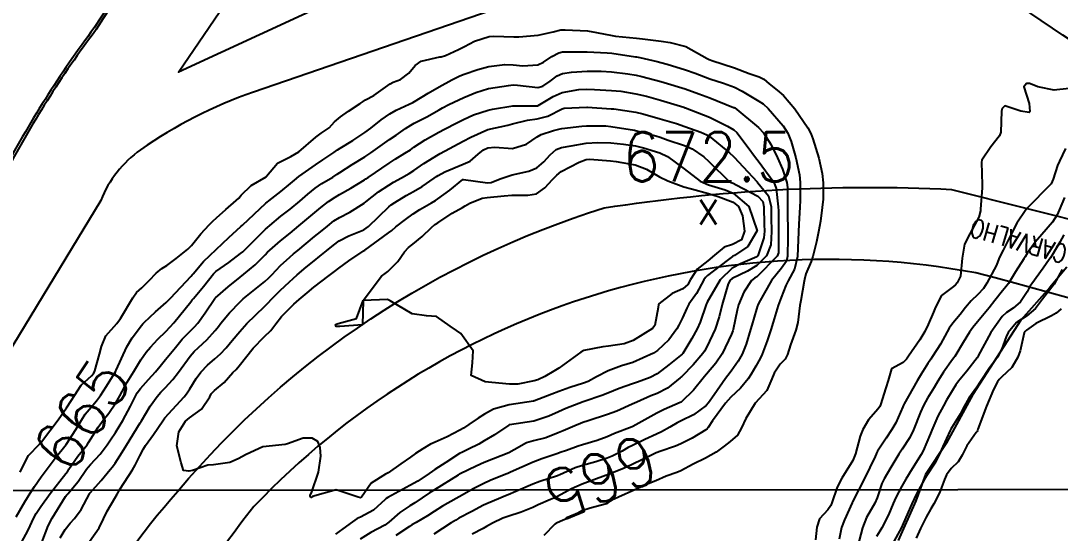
# Model space of a CAD drawing. Header units: metres. Extents: x 292545 to 299085, y 7450245 to 7463078.
# Drawn here: x 295684.8 to 295769.3, y 7459062.2 to 7459103.9 of the extents above; entities that cross this region are included whole.
import ezdxf
from ezdxf.enums import TextEntityAlignment as Align

# ---------------------------------------------------------------- set-up
doc = ezdxf.new("R2010")
doc.units = ezdxf.units.M
doc.linetypes.add('CONTINUO', pattern=[0])
for name, color, linetype in [('Area Verde e Lazer', 94, 'Continuous'), ('Cotas', 45, 'Continuous'), ('Curvas de Nivel 1m', 11, 'Continuous'), ('Curvas de Nivel 5m', 15, 'Continuous'), ('Hidrografia', 140, 'Continuous'), ('Pontos Cotados', 45, 'Continuous'), ('TEXTO', 45, 'Continuous'), ('Vias Primárias', 230, 'Continuous')]:
    doc.layers.add(name, color=color, linetype=linetype)
doc.styles.add('ROMANS', font='romans', dxfattribs={"height": 0.2})
doc.styles.add('Style-STANDARD', font='STANDARD.shx')

# ---------------------------------------------------------------- blocks, each defined once
blk = doc.blocks.new('ELVTXT_17')
at = {"layer": 'Pontos Cotados', "linetype": 'Continuous', "style": 'Style-STANDARD'}
for s, height, p in [('672.5', 4, (0, 4)), ('x', 3, (0, 0))]:
    blk.add_text(s, height=height, dxfattribs=at).set_placement(p, align=Align.MIDDLE_CENTER)

msp = doc.modelspace()

# ---------------------------------------------------------------- linework, layer by layer
at = {"layer": 'Area Verde e Lazer'}
msp.add_lwpolyline([(295641.793, 7458910.885, -0.042121), (295640.042, 7458961.504, -0.024441), (295645.135, 7459013.05, -0.085164), (295678.356, 7459102.409), (295697.589, 7459132.131), (295717.572, 7459158.337, -0.01965), (295731.792, 7459174.041), (295741.73, 7459188.817, -0.208892), (295748, 7459189.905, -0.051783), (295749.599, 7459188.617, -0.005243), (295733.715, 7459165.627, 0.014527), (295709.377, 7459130.812, 0.012561), (295690.78, 7459103.304, 0.039951), (295683.255, 7459091.392, 0.005627), (295672.227, 7459071.476, 0.021212), (295657.864, 7459033.882, 0.036696), (295648.618, 7458992.948, 0.012102), (295646.339, 7458969.669, 0.027418), (295645.726, 7458936.571, 0.035555), (295650.16, 7458895.421, 0.04752)], format="xyb", dxfattribs=at)
at = {"layer": 'Curvas de Nivel 1m', "flags": 128}
for points, elevation in [([(295684.754, 7459067.204), (295684.89, 7459067.486), (295685.433, 7459068.536), (295686.336, 7459069.472), (295686.425, 7459069.55), (295686.505, 7459069.646), (295687.855, 7459071.45), (295688.533, 7459072.413), (295688.942, 7459073.033), (295689.173, 7459073.434), (295689.709, 7459074.275), (295690.567, 7459075.034), (295690.748, 7459075.24), (295690.829, 7459075.417), (295691.205, 7459076.795), (295691.374, 7459077.412), (295691.732, 7459078.283), (295692.621, 7459079.287), (295692.671, 7459079.351), (295692.709, 7459079.399), (295692.926, 7459079.696), (295693.92, 7459081.377), (295694.232, 7459081.789), (295694.651, 7459082.188), (295695.245, 7459082.776), (295695.826, 7459083.358), (295696.278, 7459083.744), (295696.673, 7459084.002), (295697.449, 7459084.571), (295698.406, 7459085.324), (295698.696, 7459085.627), (295699.45, 7459086.568), (295700.134, 7459087.306), (295700.415, 7459087.604), (295700.719, 7459087.879), (295701.474, 7459088.544), (295702.33, 7459089.284), (295702.542, 7459089.476), (295702.739, 7459089.707), (295703.532, 7459090.487), (295704.762, 7459091.214), (295704.786, 7459091.227), (295704.804, 7459091.25), (295705.696, 7459092.319), (295706.779, 7459092.858), (295707.41, 7459093.221), (295708.795, 7459094.431), (295709.25, 7459094.744), (295709.896, 7459095.189), (295710.327, 7459095.668), (295710.816, 7459096.076), (295711.453, 7459096.545), (295712.417, 7459097.164), (295712.659, 7459097.337), (295712.836, 7459097.465), (295713.512, 7459097.823), (295714.849, 7459098.765), (295715.089, 7459098.889), (295715.682, 7459099.122), (295716.357, 7459099.619), (295716.87, 7459100.241), (295717.382, 7459100.598), (295718.881, 7459100.953), (295718.991, 7459100.969), (295719.348, 7459101.075), (295720.406, 7459101.539), (295720.884, 7459101.807), (295721.705, 7459102.237), (295722.896, 7459102.611), (295723.285, 7459102.646), (295724.897, 7459102.591), (295725.313, 7459102.59), (295726.899, 7459102.729), (295727.119, 7459102.768), (295728.114, 7459102.978), (295728.735, 7459103.141), (295728.905, 7459103.156), (295729.09, 7459103.153), (295730.904, 7459103.075), (295731.62, 7459102.933), (295732.899, 7459102.682), (295733.17, 7459102.646), (295734.896, 7459102.47), (295735.367, 7459102.422), (295736.893, 7459102.231), (295737.633, 7459102.122), (295738.887, 7459101.79), (295740.621, 7459100.824), (295740.792, 7459100.741), (295740.872, 7459100.713), (295741.023, 7459100.667), (295742.866, 7459100.061), (295744.056, 7459099.593), (295744.858, 7459099.317), (295745.236, 7459099.154), (295745.685, 7459098.768), (295746.329, 7459098.239), (295746.843, 7459097.805), (295747.771, 7459096.741), (295748.81, 7459095.187), (295749.058, 7459094.727), (295749.234, 7459094.291), (295749.726, 7459092.721), (295749.999, 7459091.483), (295750.076, 7459090.717), (295750.061, 7459089.395), (295749.999, 7459088.717), (295749.838, 7459087.602), (295749.687, 7459086.72), (295749.519, 7459085.904), (295749.234, 7459084.724), (295749.081, 7459084.324), (295748.669, 7459083.32), (295748.554, 7459082.842), (295748.528, 7459082.731), (295748.24, 7459081.141), (295748.175, 7459080.735), (295748.006, 7459079.352), (295747.847, 7459078.741), (295747.401, 7459077.548), (295747.177, 7459076.751), (295746.965, 7459076.377), (295746.581, 7459075.978), (295746.083, 7459075.252), (295745.886, 7459074.767), (295745.492, 7459073.832), (295744.543, 7459072.804), (295743.769, 7459071.549), (295743.423, 7459070.791), (295743.111, 7459070.197), (295742.506, 7459069.675), (295742.014, 7459069.293), (295741.362, 7459068.817), (295740.488, 7459068.335), (295739.484, 7459067.839), (295738.478, 7459067.311), (295738.152, 7459067.177), (295737.298, 7459066.862), (295736.469, 7459066.484), (295735.843, 7459066.256), (295734.46, 7459065.63), (295733.971, 7459065.392), (295732.874, 7459064.916), (295732.611, 7459064.758), (295732.449, 7459064.63), (295731.109, 7459064.274), (295730.439, 7459064.046), (295729.74, 7459063.65), (295728.424, 7459063.07), (295728.349, 7459063.045), (295728.236, 7459062.972), (295727.339, 7459062.055)], 664), ([(295684.87, 7459061.485), (295685.411, 7459062.487), (295685.871, 7459063.476), (295686.069, 7459063.841), (295686.442, 7459064.393), (295687.205, 7459065.459), (295688.469, 7459067.096), (295688.625, 7459067.285), (295688.729, 7459067.437), (295689.435, 7459068.484), (295690.195, 7459069.423), (295690.326, 7459069.6), (295690.508, 7459069.898), (295691.09, 7459070.841), (295691.512, 7459071.41), (295691.956, 7459071.978), (295692.537, 7459072.817), (295692.858, 7459073.395), (295693.451, 7459074.495), (295693.993, 7459075.379), (295694.582, 7459076.327), (295695.013, 7459076.941), (295695.365, 7459077.362), (295695.961, 7459077.998), (295696.612, 7459078.635), (295696.961, 7459079.001), (295697.255, 7459079.341), (295698.64, 7459081.045), (295698.756, 7459081.204), (295698.85, 7459081.318), (295699.671, 7459082.292), (295700.475, 7459083.302), (295700.563, 7459083.402), (295700.666, 7459083.492), (295701.728, 7459084.239), (295702.688, 7459084.972), (295702.855, 7459085.113), (295703.023, 7459085.275), (295704.71, 7459086.938), (295704.875, 7459087.085), (295705.063, 7459087.247), (295705.968, 7459087.99), (295706.726, 7459088.579), (295707.491, 7459089.219), (295708.148, 7459089.803), (295708.749, 7459090.278), (295709.297, 7459090.652), (295710.179, 7459091.186), (295710.54, 7459091.407), (295710.767, 7459091.556), (295711.753, 7459092.191), (295712.78, 7459092.826), (295713.274, 7459093.153), (295714.794, 7459094.224), (295715.33, 7459094.592), (295716.087, 7459095.117), (295716.522, 7459095.398), (295716.81, 7459095.555), (295717.83, 7459096.087), (295718.826, 7459096.658), (295719.102, 7459096.813), (295719.627, 7459097.078), (295720.839, 7459097.65), (295721.825, 7459098.068), (295722.846, 7459098.389), (295724.467, 7459098.634), (295724.849, 7459098.667), (295725.205, 7459098.65), (295726.848, 7459098.458), (295727.263, 7459098.572), (295727.869, 7459098.98), (295728.428, 7459099.404), (295728.859, 7459099.604), (295729.607, 7459099.705), (295730.861, 7459099.78), (295732, 7459099.79), (295732.861, 7459099.735), (295734.19, 7459099.577), (295734.859, 7459099.467), (295735.329, 7459099.365), (295736.854, 7459098.949), (295737.148, 7459098.867), (295738.848, 7459098.346), (295739.965, 7459097.955), (295740.841, 7459097.625), (295742.784, 7459096.85), (295742.833, 7459096.831), (295742.881, 7459096.8), (295744.809, 7459095.211), (295745.213, 7459094.774), (295745.824, 7459093.795), (295746.342, 7459092.757), (295746.769, 7459091.815), (295747.115, 7459090.746), (295747.165, 7459090.33), (295747.172, 7459088.746), (295747.176, 7459088.298), (295747.186, 7459086.745), (295747.184, 7459086.267), (295747.169, 7459084.745), (295747.076, 7459084.349), (295746.673, 7459083.786), (295745.854, 7459082.762), (295744.822, 7459080.955), (295744.746, 7459080.778), (295744.72, 7459080.701), (295744.638, 7459080.432), (295744.265, 7459079.137), (295744.169, 7459078.784), (295743.803, 7459077.586), (295743.483, 7459076.791), (295743.164, 7459076.215), (295742.572, 7459075.389), (295742.315, 7459075.056), (295742.129, 7459074.807), (295741.198, 7459073.468), (295740.736, 7459072.827), (295740.541, 7459072.614), (295739.508, 7459071.865), (295738.528, 7459071.36), (295738.183, 7459071.197), (295737.602, 7459070.859), (295736.916, 7459070.467), (295736.514, 7459070.279), (295735.55, 7459069.842), (295734.499, 7459069.331), (295734.214, 7459069.186), (295733.709, 7459068.908), (295732.909, 7459068.495), (295732.487, 7459068.324), (295731.583, 7459068.032), (295730.481, 7459067.731), (295729.903, 7459067.532), (295728.643, 7459066.968), (295728.527, 7459066.915), (295728.472, 7459066.894), (295727.026, 7459066.425), (295726.465, 7459066.214), (295725.069, 7459065.621), (295724.456, 7459065.358), (295724.22, 7459065.258), (295723.67, 7459065.028), (295722.814, 7459064.67), (295722.445, 7459064.495), (295721.49, 7459063.997), (295720.429, 7459063.44), (295720.188, 7459063.302), (295719.818, 7459063.069), (295718.414, 7459062.156)], 666), ([(295770.853, 7459098.47), (295769.072, 7459098.265), (295768.849, 7459098.239), (295767.516, 7459098.51), (295767.056, 7459098.718), (295766.856, 7459098.789), (295766.597, 7459098.781), (295766.395, 7459098.525), (295766.833, 7459097.173), (295766.883, 7459096.519), (295766.822, 7459096.443), (295766.141, 7459096.527), (295764.829, 7459096.962), (295764.614, 7459096.754), (295764.566, 7459096.543), (295764.518, 7459094.831), (295764.411, 7459094.544), (295763.712, 7459093.632), (295762.975, 7459092.558), (295762.948, 7459092.391), (295763.01, 7459090.557), (295762.994, 7459090.314), (295762.873, 7459088.559), (295762.857, 7459088.434), (295762.726, 7459087.912), (295762.003, 7459086.571), (295761.554, 7459085.724), (295761.369, 7459084.58), (295761.223, 7459083.136), (295760.97, 7459082.587), (295760.831, 7459082.417), (295760.658, 7459082.278), (295759.696, 7459081.551), (295759.21, 7459080.604), (295759.042, 7459080.192), (295758.619, 7459079.207), (295758.348, 7459078.614), (295757.922, 7459077.936), (295756.997, 7459076.634), (295756.84, 7459076.385), (295756.585, 7459076.105), (295755.638, 7459075.589), (295755.347, 7459074.652), (295755.171, 7459074.04), (295754.717, 7459072.658), (295754.672, 7459072.528), (295754.54, 7459072.346), (295753.743, 7459071.456), (295753.285, 7459070.672), (295753.073, 7459070.116), (295752.687, 7459068.678), (295752.488, 7459068.148), (295751.59, 7459066.699), (295751.203, 7459065.965), (295750.776, 7459064.707), (295750.685, 7459064.472), (295750.444, 7459064.117), (295749.764, 7459063.386), (295749.549, 7459062.719), (295749.449, 7459061.683)], 663), ([(295686.508, 7459061.468), (295687.045, 7459062.839), (295687.359, 7459063.456), (295688.451, 7459065.21), (295688.544, 7459065.348), (295688.621, 7459065.438), (295689.471, 7459066.422), (295690.157, 7459067.423), (295690.288, 7459067.609), (295690.479, 7459067.827), (295691.259, 7459068.644), (295691.823, 7459069.407), (295692.093, 7459069.818), (295692.513, 7459070.414), (295693.115, 7459071.391), (295693.722, 7459072.57), (295694.134, 7459073.376), (295694.28, 7459073.641), (295694.552, 7459074.001), (295695.206, 7459074.721), (295695.765, 7459075.358), (295696.131, 7459075.8), (295696.583, 7459076.345), (295697.381, 7459077.338), (295697.935, 7459077.998), (295698.614, 7459078.693), (295698.929, 7459079.006), (295699.194, 7459079.314), (295699.799, 7459080.14), (295700.592, 7459081.301), (295700.615, 7459081.329), (295700.644, 7459081.362), (295701.673, 7459082.269), (295702.661, 7459083.053), (295702.962, 7459083.276), (295703.883, 7459084.054), (295704.687, 7459084.861), (295704.875, 7459085.063), (295705.073, 7459085.246), (295705.939, 7459085.999), (295706.707, 7459086.631), (295707.423, 7459087.219), (295708.724, 7459088.313), (295709.211, 7459088.712), (295709.842, 7459089.189), (295710.368, 7459089.554), (295710.742, 7459089.777), (295711.649, 7459090.272), (295712.76, 7459090.959), (295712.879, 7459091.041), (295713.048, 7459091.156), (295714.775, 7459092.317), (295715.268, 7459092.635), (295716.042, 7459093.117), (295716.491, 7459093.408), (295716.788, 7459093.611), (295717.695, 7459094.2), (295718.8, 7459094.831), (295719.275, 7459095.083), (295720.276, 7459095.603), (295720.815, 7459095.873), (295721.64, 7459096.232), (295722.827, 7459096.621), (295723.164, 7459096.698), (295724.833, 7459096.983), (295724.859, 7459096.984), (295726.833, 7459096.969), (295726.849, 7459096.974), (295726.881, 7459096.99), (295728.097, 7459097.721), (295728.844, 7459098.048), (295730.195, 7459098.299), (295730.847, 7459098.321), (295731.475, 7459098.305), (295732.846, 7459098.231), (295733.602, 7459098.156), (295734.843, 7459097.957), (295735.711, 7459097.756), (295736.839, 7459097.436), (295738.735, 7459096.851), (295738.832, 7459096.818), (295738.877, 7459096.804), (295740.821, 7459096.056), (295742.291, 7459095.325), (295742.806, 7459095.021), (295743.055, 7459094.797), (295743.887, 7459093.694), (295744.576, 7459092.782), (295744.779, 7459092.506), (295746.045, 7459090.761), (295746.255, 7459090.265), (295746.418, 7459088.755), (295746.425, 7459088.45), (295746.446, 7459086.754), (295746.429, 7459085.011), (295746.326, 7459084.755), (295744.666, 7459083.067), (295744.495, 7459082.951), (295744.244, 7459082.784), (295743.616, 7459081.828), (295743.187, 7459080.795), (295743.066, 7459080.366), (295742.75, 7459078.799), (295742.719, 7459078.692), (295742.609, 7459078.421), (295741.841, 7459076.811), (295741.343, 7459076.057), (295740.568, 7459075.151), (295740.415, 7459074.982), (295740.296, 7459074.833), (295739.53, 7459073.863), (295738.544, 7459072.909), (295738.508, 7459072.885), (295738.438, 7459072.851), (295737.123, 7459072.278), (295736.534, 7459071.975), (295734.581, 7459070.899), (295734.543, 7459070.88), (295734.522, 7459070.871), (295733.096, 7459070.333), (295732.51, 7459070.071), (295731.681, 7459069.756), (295730.5, 7459069.415), (295730.153, 7459069.298), (295729.198, 7459068.963), (295728.681, 7459068.778), (295728.49, 7459068.712), (295727.194, 7459068.275), (295726.483, 7459068.006), (295724.64, 7459067.183), (295724.474, 7459067.105), (295724.415, 7459067.079), (295724.26, 7459067.022), (295722.985, 7459066.517), (295722.465, 7459066.283), (295721.651, 7459065.858), (295720.454, 7459065.187), (295720.228, 7459065.063), (295719.098, 7459064.426), (295718.437, 7459063.998), (295717.89, 7459063.637), (295716.977, 7459063.104), (295716.623, 7459062.906), (295716.42, 7459062.785), (295715.319, 7459062.033)], 667), ([(295688.01, 7459061.845), (295688.419, 7459062.534), (295688.828, 7459063.035), (295689.184, 7459063.432), (295689.719, 7459064.148), (295690.388, 7459065.421), (295690.415, 7459065.459), (295690.454, 7459065.51), (295691.355, 7459066.521), (295692.079, 7459067.404), (295692.257, 7459067.622), (295692.481, 7459067.917), (295693.063, 7459068.823), (295693.397, 7459069.387), (295694.521, 7459071.201), (295694.594, 7459071.298), (295694.637, 7459071.369), (295695.334, 7459072.563), (295695.912, 7459073.356), (295696.209, 7459073.692), (295696.553, 7459074.045), (295697.173, 7459074.731), (295697.623, 7459075.334), (295698.586, 7459076.616), (295698.918, 7459076.988), (295699.274, 7459077.313), (295699.947, 7459077.963), (295700.614, 7459078.72), (295700.877, 7459079.04), (295701.087, 7459079.295), (295701.78, 7459080.14), (295702.641, 7459081.045), (295702.903, 7459081.276), (295704.657, 7459082.69), (295704.951, 7459082.956), (295705.231, 7459083.244), (295705.931, 7459083.98), (295706.685, 7459084.676), (295706.985, 7459084.931), (295707.333, 7459085.22), (295708.704, 7459086.337), (295709.18, 7459086.723), (295709.741, 7459087.19), (295710.274, 7459087.628), (295710.72, 7459087.908), (295711.565, 7459088.331), (295712.732, 7459089.061), (295712.861, 7459089.158), (295713.913, 7459089.974), (295714.754, 7459090.534), (295715.129, 7459090.755), (295715.785, 7459091.12), (295716.4, 7459091.481), (295716.769, 7459091.724), (295717.592, 7459092.284), (295718.782, 7459093.015), (295718.916, 7459093.088), (295720.793, 7459094.106), (295721.418, 7459094.432), (295722.803, 7459095.04), (295724.413, 7459095.412), (295724.81, 7459095.513), (295726.014, 7459095.799), (295726.817, 7459095.905), (295727.681, 7459096.121), (295728.829, 7459096.729), (295729.007, 7459096.791), (295730.832, 7459096.861), (295730.911, 7459096.86), (295732.83, 7459096.736), (295733.029, 7459096.719), (295734.826, 7459096.453), (295735.393, 7459096.323), (295736.819, 7459095.914), (295738.144, 7459095.525), (295738.81, 7459095.305), (295740.119, 7459094.83), (295740.603, 7459094.625), (295740.8, 7459094.502), (295742.444, 7459093.146), (295742.783, 7459092.856), (295742.84, 7459092.799), (295743.557, 7459092.006), (295744.689, 7459090.781), (295744.752, 7459090.723), (295745.632, 7459089.657), (295745.837, 7459088.763), (295745.848, 7459087.887), (295745.865, 7459086.763), (295745.799, 7459085.661), (295745.449, 7459084.769), (295744.675, 7459083.979), (295743.919, 7459083.539), (295742.664, 7459082.936), (295742.507, 7459082.802), (295742.345, 7459082.49), (295741.857, 7459080.812), (295741.614, 7459079.829), (295741.28, 7459078.82), (295740.598, 7459077.386), (295740.402, 7459077.025), (295740.269, 7459076.833), (295739.496, 7459075.924), (295738.565, 7459074.965), (295738.504, 7459074.911), (295738.439, 7459074.851), (295737.402, 7459074.02), (295736.554, 7459073.589), (295736.039, 7459073.39), (295734.91, 7459072.894), (295734.541, 7459072.722), (295733.289, 7459072.159), (295732.532, 7459071.878), (295730.961, 7459071.377), (295730.526, 7459071.229), (295730.322, 7459071.155), (295729.871, 7459070.957), (295728.927, 7459070.556), (295728.514, 7459070.38), (295727.498, 7459069.99), (295726.504, 7459069.726), (295725.936, 7459069.563), (295724.937, 7459069.013), (295724.49, 7459068.772), (295723.254, 7459068.264), (295722.482, 7459067.967), (295721.834, 7459067.692), (295720.535, 7459067.059), (295720.497, 7459067.035), (295720.473, 7459067.025), (295720.371, 7459066.96), (295718.46, 7459065.766), (295718.047, 7459065.504), (295717.441, 7459065.1), (295716.854, 7459064.699), (295716.443, 7459064.453), (295715.635, 7459063.922), (295714.751, 7459063.135), (295714.42, 7459062.894), (295713.288, 7459062.278), (295712.409, 7459061.731)], 668), ([(295690.405, 7459061.562), (295691.175, 7459062.659), (295691.533, 7459063.409), (295691.821, 7459064.024), (295692.45, 7459065.08), (295692.637, 7459065.397), (295692.904, 7459065.84), (295693.895, 7459067.379), (295694.104, 7459067.75), (295694.49, 7459068.52), (295694.787, 7459069.079), (295694.963, 7459069.365), (295695.608, 7459070.263), (295696.349, 7459071.352), (295696.416, 7459071.459), (295696.525, 7459071.598), (295698.099, 7459073.327), (295698.299, 7459073.571), (295698.552, 7459073.955), (295699.08, 7459074.8), (295699.451, 7459075.311), (295699.99, 7459075.894), (295700.584, 7459076.417), (295701.062, 7459076.822), (295701.507, 7459077.291), (295702.003, 7459077.885), (295702.613, 7459078.62), (295703.205, 7459079.271), (295704.634, 7459080.658), (295704.929, 7459080.957), (295705.199, 7459081.244), (295705.917, 7459081.971), (295706.657, 7459082.664), (295706.958, 7459082.929), (295707.298, 7459083.224), (295708.029, 7459083.86), (295708.681, 7459084.381), (295709.143, 7459084.739), (295709.677, 7459085.19), (295710.229, 7459085.654), (295710.701, 7459086), (295711.476, 7459086.402), (295712.71, 7459086.905), (295713.083, 7459087.154), (295714.729, 7459088.753), (295714.931, 7459088.928), (295715.22, 7459089.125), (295716.164, 7459089.693), (295716.746, 7459090.006), (295717.451, 7459090.405), (295718.422, 7459091.093), (295718.62, 7459091.236), (295718.765, 7459091.322), (295719.283, 7459091.597), (295720.775, 7459092.228), (295721.369, 7459092.462), (295722.014, 7459093.048), (295722.432, 7459093.398), (295722.788, 7459093.547), (295723.364, 7459093.606), (295724.788, 7459093.497), (295725.947, 7459093.843), (295726.797, 7459094.441), (295727.137, 7459094.649), (295728.142, 7459094.977), (295728.673, 7459095.103), (295728.805, 7459095.13), (295730.43, 7459095.325), (295730.809, 7459095.342), (295732.398, 7459095.336), (295732.809, 7459095.303), (295734.714, 7459094.991), (295734.804, 7459094.972), (295735.099, 7459094.896), (295736.468, 7459094.543), (295736.799, 7459094.439), (295737.468, 7459094.192), (295738.792, 7459093.751), (295739.422, 7459093.473), (295740.368, 7459092.826), (295740.777, 7459092.456), (295742.462, 7459090.804), (295742.667, 7459090.717), (295742.752, 7459090.682), (295743.001, 7459090.547), (295744.741, 7459089.632), (295745.157, 7459089.193), (295745.251, 7459088.772), (295745.275, 7459087.328), (295745.284, 7459086.771), (295745.228, 7459086.249), (295744.757, 7459084.779), (295744.682, 7459084.705), (295743.331, 7459084.138), (295742.673, 7459083.772), (295741.681, 7459082.815), (295740.645, 7459081.001), (295740.586, 7459080.889), (295740.558, 7459080.831), (295740.062, 7459079.395), (295739.83, 7459078.838), (295739.395, 7459078.052), (295738.642, 7459076.85), (295738.62, 7459076.822), (295738.592, 7459076.795), (295737.519, 7459075.921), (295736.576, 7459075.183), (295736.002, 7459074.879), (295734.954, 7459074.507), (295734.565, 7459074.376), (295733.466, 7459074.005), (295732.553, 7459073.62), (295732.065, 7459073.413), (295730.64, 7459072.949), (295730.543, 7459072.913), (295729.147, 7459072.354), (295728.534, 7459072.101), (295727.752, 7459071.756), (295726.526, 7459071.332), (295724.544, 7459071.04), (295724.523, 7459071.035), (295724.495, 7459071.02), (295723.323, 7459070.22), (295722.503, 7459069.727), (295722.064, 7459069.48), (295721.217, 7459069.053), (295720.72, 7459068.828), (295720.489, 7459068.702), (295719.387, 7459067.982), (295718.478, 7459067.418), (295718.283, 7459067.284), (295718.029, 7459067.094), (295717.097, 7459066.473), (295716.463, 7459066.101), (295714.666, 7459065.137), (295714.534, 7459065.056), (295714.451, 7459064.981), (295713.482, 7459064.104), (295712.429, 7459063.545), (295712.157, 7459063.433), (295711.784, 7459063.166), (295710.999, 7459062.592), (295710.413, 7459062.163)], 669), ([(295769.764, 7459093.51), (295769.28, 7459092.485), (295769.136, 7459092.128), (295768.761, 7459091.001), (295768.603, 7459090.644), (295768.476, 7459090.494), (295766.735, 7459088.735), (295766.632, 7459088.623), (295766.544, 7459088.522), (295765.808, 7459087.443), (295765.355, 7459086.534), (295765.146, 7459086.096), (295764.693, 7459085.238), (295764.454, 7459084.775), (295764.364, 7459084.543), (295764.16, 7459084.03), (295763.39, 7459082.559), (295763.096, 7459082.124), (295762.649, 7459081.631), (295762.108, 7459081.108), (295761.648, 7459080.58), (295761.196, 7459080.015), (295760.62, 7459079.311), (295760.313, 7459078.896), (295760.142, 7459078.595), (295759.602, 7459077.601), (295758.962, 7459076.606), (295758.814, 7459076.383), (295758.584, 7459076.032), (295758.026, 7459075.164), (295757.713, 7459074.623), (295756.659, 7459072.754), (295756.599, 7459072.639), (295756.542, 7459072.508), (295755.977, 7459071.197), (295755.663, 7459070.649), (295755.198, 7459069.968), (295754.497, 7459068.901), (295754.407, 7459068.748), (295754.37, 7459068.661), (295754.288, 7459068.46), (295753.418, 7459066.676), (295752.454, 7459064.766), (295752.43, 7459064.713), (295752.415, 7459064.69), (295751.801, 7459063.327), (295751.558, 7459062.699), (295751.362, 7459061.752)], 662), ([(295769.701, 7459089.523), (295769.264, 7459088.485), (295769.093, 7459088.123), (295768.723, 7459087.526), (295767.842, 7459086.503), (295767.314, 7459085.901), (295766.69, 7459085.016), (295766.501, 7459084.707), (295766.386, 7459084.523), (295765.723, 7459083.479), (295765.131, 7459082.535), (295764.933, 7459082.263), (295764.654, 7459081.935), (295764.032, 7459081.159), (295763.558, 7459080.556), (295762.621, 7459079.426), (295762.23, 7459078.961), (295761.957, 7459078.577), (295761.458, 7459077.727), (295760.77, 7459076.588), (295760.698, 7459076.483), (295760.589, 7459076.347), (295759.847, 7459075.324), (295759.396, 7459074.602), (295759.088, 7459074.075), (295758.549, 7459073.199), (295758.228, 7459072.615), (295757.985, 7459072.066), (295757.415, 7459070.627), (295757.122, 7459070.022), (295756.499, 7459069.053), (295756.327, 7459068.81), (295756.214, 7459068.643), (295755.565, 7459067.567), (295755.029, 7459066.654), (295754.851, 7459066.272), (295754.457, 7459065.109), (295754.261, 7459064.663), (295753.599, 7459063.509), (295753.253, 7459062.678), (295752.847, 7459061.123)], 661), ([(295769.5, 7459083.656), (295768.857, 7459082.488), (295768.784, 7459082.366), (295768.659, 7459082.22), (295767.894, 7459081.251), (295767.337, 7459080.509), (295766.627, 7459079.912), (295765.804, 7459079.346), (295765.122, 7459078.535), (295764.963, 7459078.183), (295764.6, 7459077.206), (295764.233, 7459076.545), (295763.542, 7459075.592), (295762.863, 7459074.565), (295762.558, 7459074.1), (295761.912, 7459073.214), (295761.552, 7459072.58), (295761.221, 7459071.899), (295760.525, 7459070.819), (295760.441, 7459070.674), (295760.398, 7459070.591), (295759.813, 7459069.287), (295759.51, 7459068.6), (295759.156, 7459067.934), (295758.476, 7459066.884), (295758.303, 7459066.613), (295757.652, 7459065.425), (295757.269, 7459064.628), (295756.423, 7459062.64), (295755.702, 7459061.355)], 659), ([(295769.411, 7459080.482), (295769.004, 7459080.111), (295768.627, 7459079.91), (295767.376, 7459079.264), (295766.615, 7459078.734), (295766.495, 7459078.64), (295766.419, 7459078.522), (295766.076, 7459077.047), (295765.91, 7459076.527), (295765.404, 7459075.708), (295764.569, 7459074.922), (295764.38, 7459074.729), (295764.256, 7459074.545), (295763.913, 7459073.906), (295763.358, 7459072.558), (295762.635, 7459070.679), (295762.606, 7459070.569), (295762.583, 7459070.508), (295762.521, 7459070.417), (295761.763, 7459069.319), (295761.362, 7459068.581), (295761.047, 7459068.025), (295760.482, 7459067.491), (295760.09, 7459066.98), (295759.923, 7459066.595), (295759.533, 7459065.523), (295759.065, 7459064.604), (295758.834, 7459064.211), (295758.432, 7459063.543), (295757.974, 7459062.617), (295757.629, 7459061.835)], 658)]:
    msp.add_lwpolyline(points, dxfattribs=dict(at, elevation=elevation))
at = {"layer": 'Curvas de Nivel 1m', "elevation": 671, "flags": 128}
msp.add_lwpolyline([(295736.766, 7459091.214), (295737.43, 7459090.863), (295738.748, 7459090.382), (295739.363, 7459090.227), (295740.743, 7459089.852), (295741.53, 7459089.608), (295742.736, 7459089.139), (295743.182, 7459088.796), (295743.497, 7459088.02), (295743.674, 7459086.79), (295743.414, 7459086.081), (295742.696, 7459085.698), (295742.028, 7459085.475), (295741.227, 7459084.822), (295740.678, 7459084.382), (295739.809, 7459083.702), (295739.279, 7459082.844), (295739.064, 7459082.441), (295738.655, 7459082.096), (295737.799, 7459081.711), (295736.7, 7459080.869), (295736.684, 7459080.828), (295736.639, 7459080.589), (295736.375, 7459079.116), (295736.192, 7459078.876), (295734.603, 7459077.892), (295733.874, 7459077.633), (295732.598, 7459077.435), (295732.136, 7459077.387), (295730.594, 7459077.074), (295730.364, 7459076.943), (295728.58, 7459075.635), (295728.16, 7459075.391), (295727.432, 7459074.981), (295726.848, 7459074.708), (295726.567, 7459074.622), (295725.224, 7459074.349), (295724.563, 7459074.339), (295723.12, 7459074.479), (295722.566, 7459074.546), (295721.427, 7459075.051), (295721.548, 7459076.085), (295721.607, 7459077.05), (295720.607, 7459078.461), (295720.254, 7459078.71), (295719.723, 7459079.073), (295718.624, 7459079.842), (295717.816, 7459079.907), (295716.627, 7459080.063), (295714.839, 7459081.128), (295714.644, 7459081.231), (295712.643, 7459081.16), (295712.613, 7459079.16), (295710.755, 7459079.035), (295710.611, 7459079.022), (295710.465, 7459079.036), (295710.395, 7459079.183), (295710.534, 7459079.262), (295710.614, 7459079.274), (295712.105, 7459079.681), (295712.643, 7459081.16), (295714.136, 7459083.138), (295714.447, 7459083.353), (295714.668, 7459083.497), (295715.473, 7459084.33), (295716.006, 7459085.117), (295716.343, 7459085.467), (295716.699, 7459085.734), (295717.46, 7459086.348), (295718.203, 7459087.095), (295718.485, 7459087.323), (295718.717, 7459087.473), (295719.898, 7459088.246), (295720.729, 7459088.715), (295720.959, 7459088.83), (295721.336, 7459089.054), (295722.322, 7459089.461), (295722.74, 7459089.511), (295724.116, 7459089.646), (295724.744, 7459089.718), (295726.042, 7459089.699), (295726.745, 7459089.815), (295727.438, 7459090.297), (295728.059, 7459090.977), (295728.397, 7459091.344), (295728.77, 7459091.638), (295730.224, 7459092.395), (295730.78, 7459092.605), (295731.079, 7459092.638), (295732.779, 7459092.5), (295733.238, 7459092.455), (295734.776, 7459092.168), (295735.703, 7459091.817)], close=True, dxfattribs=at)
at = {"layer": 'Curvas de Nivel 5m', "flags": 128}
for points, elevation in [([(295684.434, 7459063.556), (295685.139, 7459064.79), (295685.567, 7459065.479), (295685.912, 7459066.022), (295686.466, 7459066.802), (295686.945, 7459067.463), (295687.597, 7459068.343), (295688.503, 7459069.44), (295689.293, 7459070.654), (295689.751, 7459071.428), (295690.053, 7459071.9), (295690.533, 7459072.47), (295690.971, 7459072.983), (295691.28, 7459073.413), (295691.779, 7459074.183), (295692.532, 7459075.4), (295692.548, 7459075.426), (295692.574, 7459075.494), (295693.445, 7459077.387), (295693.869, 7459078.116), (295694.619, 7459079.12), (295694.737, 7459079.253), (295694.854, 7459079.368), (295695.774, 7459080.216), (295696.639, 7459080.997), (295696.991, 7459081.345), (295698.661, 7459083.126), (295698.755, 7459083.226), (295698.822, 7459083.318), (295699.658, 7459084.33), (295700.693, 7459085.282), (295701.734, 7459086.259), (295702.712, 7459087.154), (295702.847, 7459087.278), (295704.731, 7459089.056), (295704.836, 7459089.144), (295704.971, 7459089.248), (295705.967, 7459090.016), (295706.755, 7459090.671), (295707.057, 7459090.927), (295707.427, 7459091.22), (295708.773, 7459092.188), (295709.375, 7459092.596), (295710.256, 7459093.185), (295710.571, 7459093.396), (295710.786, 7459093.523), (295711.819, 7459094.143), (295712.799, 7459094.798), (295713.27, 7459095.153), (295714.129, 7459095.824), (295714.821, 7459096.312), (295715.341, 7459096.609), (295716.406, 7459097.114), (295716.7, 7459097.245), (295716.835, 7459097.325), (295717.934, 7459098.007), (295718.847, 7459098.528), (295719.865, 7459099.075), (295720.515, 7459099.407), (295720.858, 7459099.546), (295721.972, 7459099.939), (295722.864, 7459100.164), (295724.173, 7459100.328), (295724.866, 7459100.314), (295725.648, 7459100.219), (295726.866, 7459100.304), (295727.322, 7459100.532), (295728.002, 7459100.979), (295728.559, 7459101.292), (295728.879, 7459101.364), (295730.453, 7459101.372), (295730.879, 7459101.364), (295732.51, 7459101.292), (295732.878, 7459101.251), (295734.806, 7459100.968), (295734.874, 7459100.959), (295735.16, 7459100.896), (295736.571, 7459100.576), (295736.869, 7459100.498), (295737.375, 7459100.358), (295738.864, 7459099.909), (295739.649, 7459099.627), (295740.856, 7459099.175), (295741.968, 7459098.809), (295742.85, 7459098.49), (295743.47, 7459098.171), (295744.839, 7459097.364), (295745.189, 7459097.127), (295745.591, 7459096.769), (295746.812, 7459095.35), (295747.182, 7459094.746), (295747.461, 7459094.078), (295747.856, 7459092.739), (295748.132, 7459091.367), (295748.198, 7459090.736), (295748.199, 7459089.275), (295748.168, 7459088.736), (295748.1, 7459087.355), (295748.072, 7459086.736), (295748.017, 7459085.412), (295747.975, 7459084.737), (295747.729, 7459083.682), (295747.233, 7459082.744), (295747.04, 7459082.365), (295746.649, 7459081.402), (295746.403, 7459080.754), (295745.998, 7459079.391), (295745.81, 7459078.768), (295745.511, 7459077.864), (295745.103, 7459076.775), (295744.934, 7459076.43), (295744.578, 7459075.799), (295744.203, 7459075.149), (295743.969, 7459074.786), (295743.333, 7459074.015), (295742.548, 7459073.287), (295742.118, 7459072.806), (295741.058, 7459071.352), (295740.716, 7459070.827), (295740.629, 7459070.721), (295740.52, 7459070.635), (295739.405, 7459069.945), (295738.502, 7459069.483), (295738.059, 7459069.295), (295736.789, 7459068.867), (295736.568, 7459068.793), (295736.492, 7459068.765), (295736.309, 7459068.691), (295734.482, 7459067.776), (295733.882, 7459067.503), (295732.473, 7459066.96), (295732.366, 7459066.922), (295730.465, 7459066.204), (295729.596, 7459065.824), (295728.455, 7459065.211), (295728.29, 7459065.136), (295727.879, 7459064.976), (295726.89, 7459064.542), (295726.443, 7459064.331), (295725.508, 7459063.932), (295724.432, 7459063.596), (295724.01, 7459063.444), (295723.16, 7459063.033), (295722.693, 7459062.765), (295722.419, 7459062.621), (295721.518, 7459062.158)], 665), ([(295769.634, 7459086.481), (295769.307, 7459085.881), (295768.688, 7459084.821), (295768.551, 7459084.626), (295768.454, 7459084.493), (295767.959, 7459083.784), (295767.031, 7459082.514), (295766.887, 7459082.289), (295766.653, 7459081.859), (295766.123, 7459081.043), (295765.51, 7459080.531), (295764.981, 7459080.184), (295764.626, 7459079.854), (295763.709, 7459078.554), (295762.682, 7459076.657), (295762.641, 7459076.569), (295762.62, 7459076.542), (295762.592, 7459076.498), (295761.741, 7459075.413), (295761.076, 7459074.585), (295760.857, 7459074.29), (295760.555, 7459073.803), (295760.108, 7459073.034), (295759.852, 7459072.597), (295759.398, 7459071.737), (295758.895, 7459070.606), (295758.785, 7459070.341), (295758.508, 7459069.638), (295758.197, 7459068.915), (295758.034, 7459068.617), (295757.302, 7459067.449), (295756.787, 7459066.635), (295756.669, 7459066.437), (295756.464, 7459066.05), (295755.973, 7459065.122), (295755.77, 7459064.647), (295755.373, 7459063.716), (295754.826, 7459062.656), (295754.673, 7459062.405), (295754.416, 7459061.964)], 660)]:
    msp.add_lwpolyline(points, dxfattribs=dict(at, elevation=elevation))
at = {"layer": 'Curvas de Nivel 5m', "elevation": 670, "flags": 128}
msp.add_lwpolyline([(295733.834, 7459093.868), (295734.791, 7459093.721), (295735.465, 7459093.565), (295736.786, 7459093.153), (295737.416, 7459092.864), (295738.768, 7459091.845), (295740.07, 7459090.837), (295740.75, 7459090.552), (295742.092, 7459090.156), (295742.744, 7459089.878), (295744.026, 7459088.787), (295744.69, 7459086.804), (295744.684, 7459086.78), (295743.944, 7459085.537), (295742.852, 7459084.798), (295742.731, 7459084.751), (295742.682, 7459084.72), (295742.259, 7459084.387), (295740.666, 7459083.168), (295740.487, 7459083.01), (295740.371, 7459082.833), (295739.772, 7459081.718), (295739.154, 7459080.845), (295738.966, 7459080.519), (295738.626, 7459079.742), (295738.329, 7459079.141), (295738.178, 7459078.854), (295737.517, 7459077.948), (295736.595, 7459077.084), (295736.275, 7459076.875), (295734.585, 7459076.12), (295733.666, 7459075.825), (295732.578, 7459075.433), (295731.642, 7459074.934), (295730.946, 7459074.565), (295730.565, 7459074.421), (295729.453, 7459074.068), (295728.555, 7459073.75), (295727.989, 7459073.538), (295726.58, 7459072.99), (295726.555, 7459072.977), (295726.521, 7459072.969), (295724.539, 7459072.676), (295723.267, 7459072.302), (295722.532, 7459071.917), (295722.004, 7459071.569), (295721.25, 7459071.053), (295720.806, 7459070.77), (295720.516, 7459070.604), (295719.497, 7459070.059), (295718.508, 7459069.635), (295718.135, 7459069.466), (295717.509, 7459069.1), (295716.905, 7459068.698), (295716.492, 7459068.403), (295715.731, 7459067.875), (295714.697, 7459067.137), (295714.472, 7459067.023), (295713.316, 7459066.3), (295712.523, 7459065.159), (295712.493, 7459065.119), (295712.452, 7459065.109), (295712.248, 7459065.162), (295710.459, 7459065.757), (295708.547, 7459065.209), (295708.496, 7459065.166), (295708.452, 7459065.138), (295708.337, 7459065.211), (295708.356, 7459065.309), (295708.456, 7459065.509), (295709.015, 7459067.202), (295709.203, 7459068.489), (295709.152, 7459069.2), (295708.979, 7459069.674), (295708.51, 7459069.963), (295707.772, 7459069.956), (295706.506, 7459069.49), (295706.306, 7459069.431), (295704.503, 7459069.25), (295703.142, 7459068.621), (295702.488, 7459068.282), (295701.799, 7459067.971), (295700.48, 7459067.795), (295700.03, 7459067.754), (295698.783, 7459067.325), (295698.472, 7459067.261), (295698.031, 7459067.334), (295697.859, 7459067.959), (295697.49, 7459069.335), (295697.656, 7459070.475), (295698.195, 7459071.325), (295698.526, 7459071.62), (295699.517, 7459072.326), (295700.17, 7459073.304), (295700.301, 7459073.548), (295700.551, 7459073.826), (295701.36, 7459074.493), (295702.061, 7459075.285), (295702.312, 7459075.546), (295702.579, 7459075.84), (295703.695, 7459077.263), (295704.602, 7459078.2), (295705.138, 7459078.715), (295705.538, 7459079.241), (295706.011, 7459079.848), (295706.632, 7459080.483), (295707.022, 7459080.841), (295707.444, 7459081.222), (295708.088, 7459081.776), (295708.653, 7459082.243), (295709.891, 7459083.192), (295710.335, 7459083.516), (295710.672, 7459083.782), (295711.481, 7459084.372), (295712.663, 7459085.16), (295712.68, 7459085.173), (295712.779, 7459085.244), (295714.708, 7459086.641), (295714.986, 7459086.851), (295715.313, 7459087.124), (295716.099, 7459087.737), (295716.724, 7459088.192), (295717.276, 7459088.556), (295718.199, 7459089.095), (295718.539, 7459089.289), (295718.738, 7459089.413), (295719.706, 7459090.118), (295720.762, 7459090.989), (295720.825, 7459090.997), (295722.758, 7459090.712), (295723.058, 7459090.736), (295723.793, 7459091.025), (295724.766, 7459091.365), (295726.115, 7459091.651), (295726.772, 7459091.927), (295727.344, 7459092.417), (295727.875, 7459092.979), (295728.35, 7459093.412), (295728.789, 7459093.584), (295729.56, 7459093.728), (295730.793, 7459093.934), (295731.738, 7459093.986), (295732.793, 7459093.953)], close=True, dxfattribs=at)
at = {"layer": 'Hidrografia'}
msp.add_lwpolyline([(295769.88, 7459083.848), (295768.502, 7459082.204), (295766.144, 7459079.539), (295762.25, 7459073.499), (295760.106, 7459069.573), (295758.39, 7459067.003), (295757.604, 7459064.861), (295756.175, 7459061.649)], dxfattribs=at)
at = {"layer": 'TEXTO', "linetype": 'CONTINUO'}
msp.add_polyline3d([(295797.821, 7459065.793, 0), (295577.084, 7459065.617, 0)], dxfattribs=at)
at = {"layer": 'Vias Primárias'}
for points in [[(295641.594, 7458910.861, -0.042121), (295639.842, 7458961.514, -0.024443), (295644.938, 7459013.083, -0.085171), (295678.185, 7459102.514), (295697.425, 7459132.246), (295717.416, 7459158.462, -0.019638), (295731.636, 7459174.168), (295741.586, 7459188.961, -0.211266), (295748.081, 7459190.091, -0.05672), (295749.856, 7459188.641, -0.005275), (295733.877, 7459165.509, 0.014529), (295709.542, 7459130.699, 0.012565), (295690.945, 7459103.189, 0.039981), (295683.43, 7459091.296, 0.005626), (295672.408, 7459071.389, 0.021206), (295658.054, 7459033.821, 0.036691), (295648.816, 7458992.921, 0.0121), (295646.539, 7458969.655, 0.027418), (295645.925, 7458936.579, 0.035555), (295650.357, 7458895.457, 0.04752)], [(295915.692, 7459017.221), (295885.418, 7459048.763), (295863.422, 7459072.469), (295854.879, 7459081.57, 0.514778), (295847.599, 7459080.59, 0.002447), (295841.711, 7459069.316, 0.012923), (295828.624, 7459042.265, 0.047177), (295814.995, 7459002.535, 0.008579), (295813.423, 7458995.474, 0.323831), (295831.01, 7458970.901, 0.388805), (295863.438, 7458982.14, 0.267289), (295870.486, 7459019.112, 0.166509), (295848.016, 7459043.826, 0.060777), (295811.541, 7459065.401, 0.051058), (295762.476, 7459083.389, 0.253673), (295703.77, 7459064.407, 0.058735), (295695.577, 7459051.173, 0.058735), (295677.988, 7458999.762, 0.026597), (295666.998, 7458947.351, 0.079265), (295671.858, 7458864.703, 0.066494), (295689.175, 7458812.747, 0.011369), (295725.019, 7458733.412, 0.017268), (295742.709, 7458695.463, 0.091894)]]:
    msp.add_lwpolyline(points, format="xyb", dxfattribs=at)
at = {"layer": 'Vias Primárias', "elevation": 684.803}
msp.add_lwpolyline([(295828.183, 7459062.819), (295828.642, 7459062.49), (295828.835, 7459062.759), (295814.673, 7459072.389), (295791, 7459088.822), (295769.561, 7459102.712), (295752.939, 7459113.988), (295731.973, 7459128.419), (295710.881, 7459142.883), (295687.422, 7459159.146), (295666.945, 7459173.493), (295645.93, 7459187.667)], dxfattribs=at)
for points in [[(295772.186, 7459161.504, -0.027501), (295766.052, 7459151.776), (295756.993, 7459145.182), (295733.207, 7459104.988), (295727.356, 7459105.664, 0.122473), (295724.871, 7459105.342), (295703.732, 7459098.084, 0.07084), (295694.553, 7459093.395, 0.146442), (295691.322, 7459089.287), (295683.252, 7459075.982), (295678.672, 7459066.427), (295672.789, 7459052.818), (295668.255, 7459040.54), (295661.277, 7459016.984), (295657.429, 7458998.729), (295654.535, 7458975.279, 0.055035), (295653.984, 7458932.304, 0.018146), (295658.395, 7458899.44, 0.030501)], [(295660.202, 7458904.21, -0.055521), (295659.9, 7458928.467, -0.048632), (295662.808, 7458960.244, -0.022209), (295672.427, 7459003.144, 0.003722), (295684.754, 7459041.639, -0.11965), (295697.588, 7459065.657, -0.143267), (295732.25, 7459088.669, -0.051), (295760.515, 7459090.175), (295778.644, 7459085.606, -0.033538), (295828.183, 7459062.819)]]:
    msp.add_lwpolyline(points, format="xyb", dxfattribs=at)
at = {"layer": 'Vias Primárias'}
msp.add_lwpolyline([(295720.875, 7459110.444), (295697.636, 7459099.718), (295705.121, 7459110.72), (295711.264, 7459117.412), (295715.899, 7459121.707), (295746.965, 7459138.93), (295749.265, 7459138.314), (295748.202, 7459135.754), (295735.848, 7459120.844)], close=True, dxfattribs=at)

# ---------------------------------------------------------------- block references
at = {"layer": 'Pontos Cotados', "linetype": 'Continuous'}
msp.add_blockref('ELVTXT_17', (295740.733, 7459088.83, 672.45), dxfattribs=at)

# ---------------------------------------------------------------- texts
at = {"layer": 'Cotas', "style": 'Style-STANDARD'}
for rotation, p in [(56.62097, (295689.775, 7459071.849, 665)), (203.03483, (295731.986, 7459066.785, 665))]:
    msp.add_text('665', height=4, rotation=rotation, dxfattribs=at).set_placement(p, align=Align.MIDDLE_CENTER)
at = {"layer": 'TEXTO', "style": 'ROMANS', "width": 0.8}
msp.add_text('RUA JOSÉ DE CARVALHO', height=1.5, rotation=163.61442, dxfattribs=at).set_placement((295781.19, 7459082.289))

doc.saveas('drawing.dxf')
